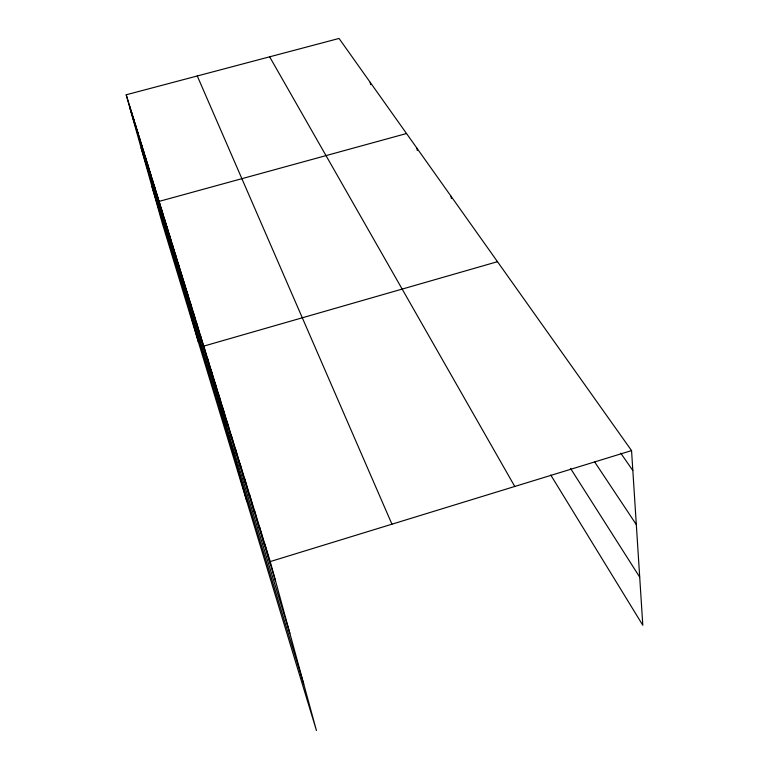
<?xml version="1.0" encoding="UTF-8"?>
<svg xmlns="http://www.w3.org/2000/svg" width="769" height="769" viewBox="0 0 769 769"><rect width="100%" height="100%" fill="white"/><g stroke="black" fill="none" stroke-linecap="round" stroke-linejoin="round"><path stroke-width="1.15" d="M631.551 450.596L339.052 38.45L126.193 94.789L162.153 222.818L316.453 730.55L270.236 561.572L631.551 450.596L642.807 625.264L550.748 475.002M497.485 261.691L203.756 346.117L246.83 501.436M406.532 133.527L159.087 201.391L198.537 342.541M620.737 453.152L632.829 470.503M594.754 462.063L636.319 524.602M570.511 468.388L639.702 577.135M269.65 56.819L514.769 486.469M197.277 75.977L391.95 524.189M126.193 94.789L270.236 561.572M130.153 108.89L275.523 580.883M141.092 147.831L289.855 633.291M151.964 186.54L303.745 684.083M133.489 118.445L137.555 132.912M131.614 112.361L135.652 126.741M129.778 106.401L133.787 120.685M172.256 244.052L176.783 260.297M169.497 235.131L174.005 251.261M166.815 226.413L171.285 242.427M164.182 217.887L168.622 233.786M161.605 209.553L166.017 225.336M156.713 193.692L161.067 209.264M154.386 186.136L158.712 201.603M152.099 178.744L156.395 194.105M149.868 171.497L154.136 186.761M147.677 164.403L151.916 179.562M145.533 157.443L149.744 172.506M143.428 150.628L147.61 165.585M141.361 143.938L145.524 158.798M139.333 137.382L143.476 152.137M137.353 130.941L141.467 145.61M135.402 124.636L139.487 139.199M207.361 357.816L212.234 375.397M200.238 334.726L205.044 352.058M196.806 323.624L201.584 340.83M193.471 312.8L198.219 329.882M190.212 302.246L194.932 319.212M187.04 291.951L191.721 308.792M183.935 281.906L188.588 298.622M180.907 272.101L185.531 288.702M177.956 262.527L182.551 279.012M175.072 253.184L179.638 269.544M240.091 463.88L245.205 482.471M235.583 449.269L240.668 467.725M231.2 435.071L236.256 453.402M226.942 421.277L231.969 439.493M222.808 407.878L227.807 425.959M218.79 394.843L223.75 412.799M214.878 382.164L219.809 399.995M211.071 369.831L215.974 387.528M264.815 543.991L270.063 563.177M259.557 526.957L264.786 546.028M254.462 510.453L259.662 529.408M249.521 494.457L254.702 513.288M244.734 478.933L249.887 497.649M370.216 82.35L370.61 84.657M416.933 148.186L417.288 150.484M451.067 196.278L451.384 198.517"/></g></svg>
